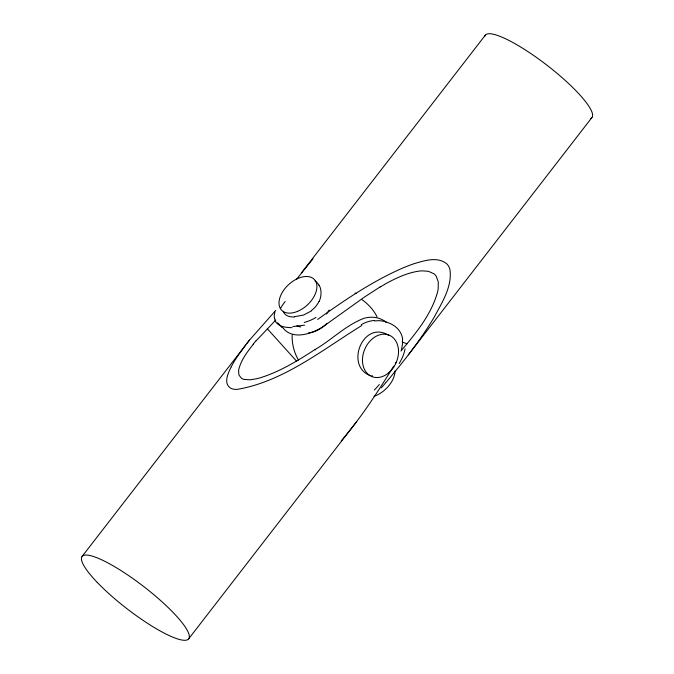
<?xml version="1.0" encoding="UTF-8"?>
<svg xmlns="http://www.w3.org/2000/svg" width="674" height="674" viewBox="0 0 674 674"><rect width="100%" height="100%" fill="white"/><g stroke="black" fill="none" stroke-linecap="round" stroke-linejoin="round"><path stroke-width="1.01" d="M292.145 334.961C291.85 343.732 294.049 352.536 298.506 360.11M401.443 349.831L402.538 343.757L402.471 339.401M274.891 312.028L274.175 315.895L274.545 318.448M319.206 301.421C321.473 296.333 321.869 290.098 319.131 285.102M231.241 366.808C228.107 373.169 222.9 383.75 231.056 388.401A18.341 9.874 -24.9 0 0 234.021 389.218A21.088 11.357 -24.9 0 0 237.021 389.42C283.358 381.61 322.652 349.646 361.744 325.517M395.958 362.326L395.276 363.48M393.186 366.926L393.658 366.159M392.723 367.684C377.111 393.043 360.733 418.091 341.314 440.729M296.585 279.213L313.039 258.816M245.707 344.936L237.543 356.268A145.727 78.47 -24.9 0 0 231.207 366.808M356.613 421.671L188.653 638.868M82.076 556.463L249.532 340.05L275.725 310.436M301.581 272.7L485.347 35.132M408.309 354.895L591.924 117.537M246.954 343.319L249.515 340.092M253.357 344.144C247.434 351.794 241.14 359.781 238.807 369.36A39.665 21.357 -25 0 0 238.579 370.852L238.95 375.047L241.461 378.274A17.28 9.301 -24.9 0 0 244.03 379.386L249.953 379.816L256.76 378.721A40.415 21.762 -24.9 0 0 259.835 377.92C279.508 371.871 297.301 361.02 314.455 349.89C331.322 340.286 345.425 325.424 363.69 318.423C371.332 316.005 380.313 317.151 386.472 322.501M400.912 351.036C415.875 333.2 431.672 314.396 437.712 291.404A40.415 31.83 -42.2 0 0 438.218 288.48L438.294 281.976L436.255 276.281A17.28 13.606 -42.2 0 0 433.946 273.787L428.42 271.302L421.916 270.847A39.665 31.248 -42.3 0 0 419.683 271.024C407.113 272.675 395.503 278.37 384.5 284.386M385.941 382.503C403.423 361.862 420.214 340.505 434.14 317.269C441.849 302.778 452.246 286.989 449.979 269.794A21.088 16.606 -42.2 0 0 448.968 266.912A18.341 14.449 -42.2 0 0 447.022 264.048C437.687 256.154 424.46 260.611 414.013 263.711A145.727 114.791 -42.2 0 0 399.362 269.524C370.211 282.768 343.58 300.823 317.648 319.451M385.654 382.84L382.461 386.564M256.112 340.833L275.826 319.99M382.023 387.07L381.29 387.904M311.573 310.824L303.603 315.028L294.707 316.654M380.069 286.947L364.744 296.855L325.879 324.641C314.379 333.36 292.263 341.6 282.271 326.941M304.581 325.163L292.836 326.528M374.5 320.9L379.487 320.656L385.873 321.557M372.427 375.763L371.677 375.763M370.195 375.595C344.481 365.923 363.193 319.442 388.721 335.357M407.045 343.791L402.117 341.945M355.055 293.013L356.158 293.535M362.123 299.778C368.349 304.176 373.699 309.956 377.036 316.847M315.146 349.435L315.634 349.932M296.518 361.112L267.292 328.718M277.604 322.728L282.179 327.674M283.282 311.253L283.501 311.784A21.627 11.424 -25.4 0 0 294.479 317.007M385.638 321.97A31.948 24.534 -22.4 0 1 402.69 339.351M405.057 348.896A33.784 21.391 -50.5 0 1 399.193 363.53M361.289 324.657A33.793 32.167 -87.4 0 1 374.466 320.436M253.188 344.128A169.376 91.285 -24.9 0 1 255.935 340.808M395.015 370.995A22.453 13.834 -42.8 0 1 374.045 396.329M326.907 323.385A22.453 13.834 -42.8 0 1 308.616 332.813M484.766 36.489A67.358 13.893 37.7 0 1 547.077 65.302A67.358 13.893 37.7 0 1 590.769 118.456M280.367 308.608A33.801 8.071 -47.9 0 1 285.144 301.463M291.994 327.631A32.007 14.997 -19 0 1 274.731 318.398M316.098 317.37A33.776 24.433 -25.4 0 1 304.269 322.467M379.336 384.559A33.793 8.442 -50.6 0 1 374.323 390.052M380.119 287.048A169.376 133.334 -42.2 0 1 384.542 284.495M318.987 301.371A21.332 17.347 -34.4 0 1 311.38 310.588M315.028 281.016A21.627 14.044 -67 0 1 318.954 285.296M329.106 310.048A22.554 13.446 -36.9 0 1 326.469 314.033M300.705 326.924A22.554 13.446 -36.9 0 1 296.863 325.837M97.275 582.437A67.358 13.893 37.7 0 0 187.498 639.778A67.358 13.893 37.7 0 0 121.32 570.777A67.358 13.893 37.7 0 0 97.275 582.437M297.588 311.346A22.453 13.834 -42.8 0 0 314.564 279.71A22.453 13.834 -42.8 0 0 281.715 293.401A22.453 13.834 -42.8 0 0 297.588 311.346M388.89 372.663A22.453 17.069 -66.6 0 0 390.111 335.585A22.453 17.069 -66.6 0 0 362.477 359.335A22.453 17.069 -66.6 0 0 388.89 372.663"/></g></svg>
